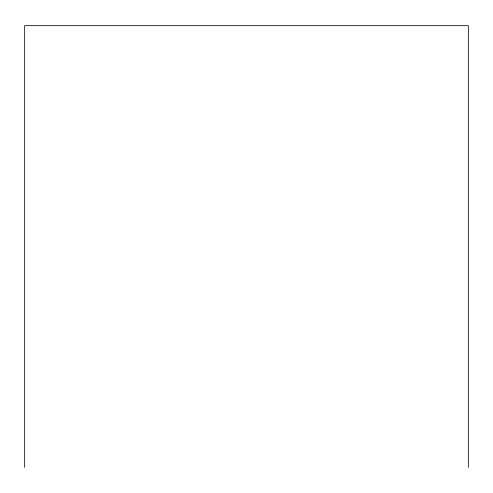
<?xml version="1.0" encoding="UTF-8"?>
<svg xmlns="http://www.w3.org/2000/svg" width="493" height="493" viewBox="0 0 493 493"><rect width="100%" height="100%" fill="white"/><g stroke="black" fill="none" stroke-linecap="round" stroke-linejoin="round"><path stroke-width="0.74" d="M468.35 467.339L468.35 25.661L24.65 25.661L24.65 467.339"/></g></svg>
